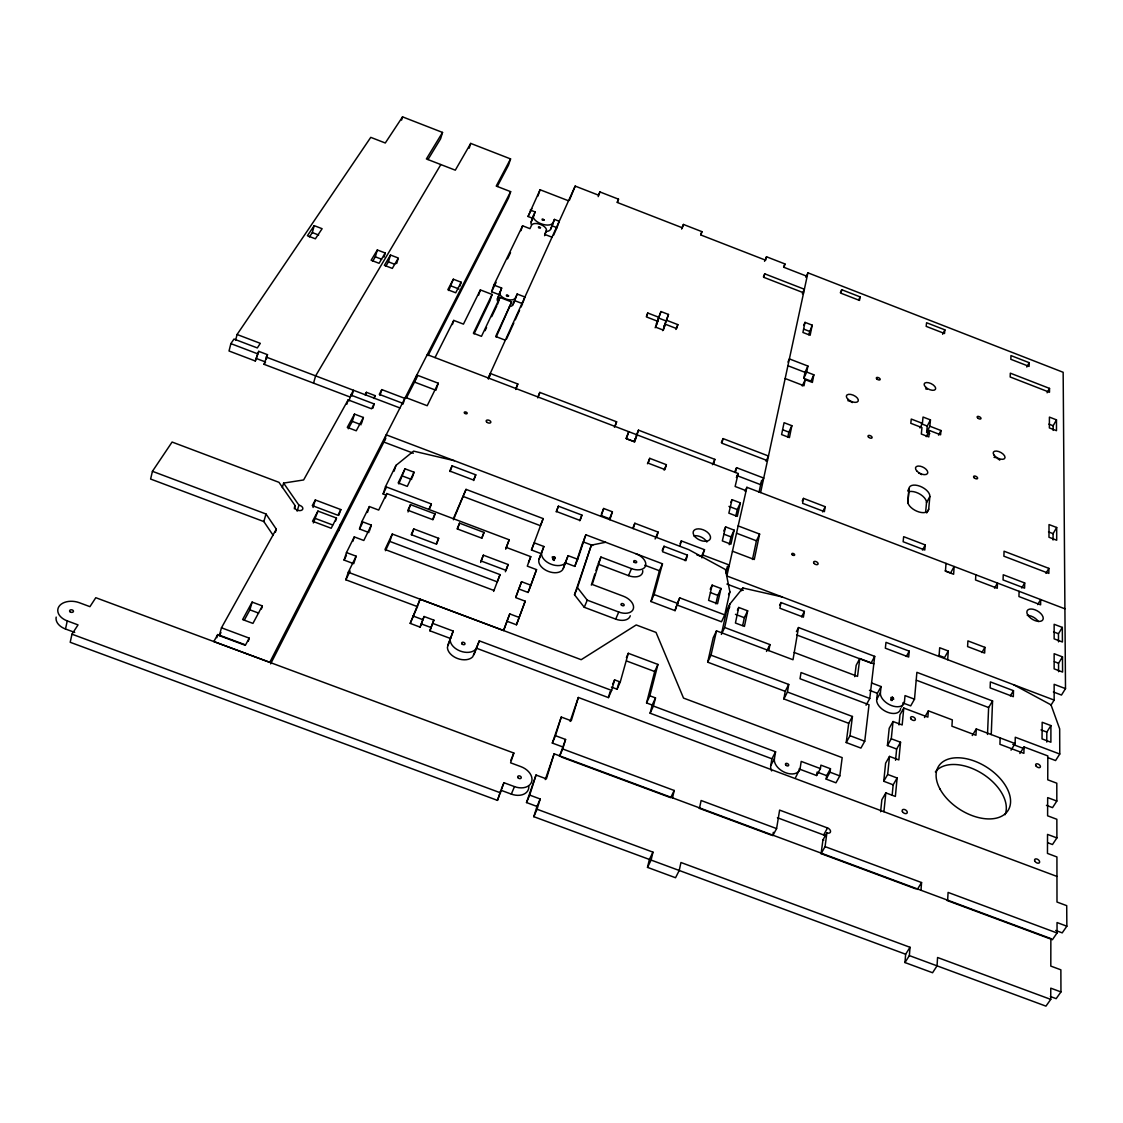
<?xml version="1.0" encoding="UTF-8"?>
<svg xmlns="http://www.w3.org/2000/svg" width="1123" height="1123" viewBox="0 0 1123 1123"><rect width="100%" height="100%" fill="white"/><g stroke="black" fill="none" stroke-linecap="round" stroke-linejoin="round"><path stroke-width="1.5" d="M1053.079 540.023L1053.079 533.65L1056.687 527.501L1049.022 524.567L1048.98 537.257L1056.701 540.233L1056.687 527.501M1053.149 430.418L1053.149 425.757L1056.476 419.862L1049.415 417.11L1049.373 427.933L1056.49 430.685L1056.476 419.862M1050.917 725.584L1050.889 742.233L1042.046 738.892L1042.172 722.271L1050.917 725.584L1046.818 732.084L1046.776 742.078M649.375 859.432L533.818 816.688L536.976 806.44L526.505 802.552L529.691 795.098L540.205 799L537.047 809.234L652.968 852.146L649.375 859.432L647.508 867.377L675.541 877.737L679.233 870.479L680.945 862.506L910.023 947.293L909.363 955.603L1045.948 1006.138L1050.749 999.386L1050.763 988.156L1060.954 991.932L1056.153 998.656L1050.356 996.508M1048.868 568.378L1048.854 573.418L1003.892 556.194L1004.06 551.211L1048.868 568.378L1045.92 573.362M1049.514 388.404L1049.5 392.264L1010.181 376.991L1010.321 373.173L1049.514 388.404L1047.085 392.783M1046.439 805.345L1052.532 807.634L1056.827 801.05L1056.799 783.208L1047.745 779.797L1047.829 755.933L1024.008 746.935L1023.895 753.351L999.933 744.31L1000.158 737.937M1024.695 582.963L1024.583 588.157L1003.064 579.931L1003.246 574.765L1024.695 582.963L1021.733 588.017M1029.159 362.673L1029.089 366.407L1010.84 359.304L1010.967 355.584L1029.159 362.673L1026.801 367.024M1011.037 750.164L1015.122 743.58L1015.276 737.235L1059.761 754.038L1055.578 760.552L1047.647 757.562M1019.08 591.316L1018.954 596.552L1040.614 604.834L1040.67 599.556L1037.652 604.609M1013.479 690.673L1013.325 696.681L990.135 687.894L990.374 681.914L1013.479 690.673L1010.321 695.881M991.244 734.568L992.564 700.977L916.887 672.34L914.501 699.18L910.697 705.876L902.822 702.9M987.51 734.456L988.619 707.532L992.564 700.977M984.913 647.353L984.66 653.067L967.591 646.581L967.914 640.896L984.913 647.353L981.881 652.547M1015.122 743.58L976.266 728.911L975.957 735.256L951.925 726.202L952.332 719.885L928.37 710.845L924.51 717.527M975.831 574.779L975.55 579.973L997.266 588.27L997.477 583.062L994.543 588.143M947.63 900.183L948.093 892.42L1057.052 932.988L1052.419 939.684L947.012 900.478M947.686 659.72L948.289 651.003L939.684 647.746L939.025 656.436M920.986 890.272L921.562 882.552L825.068 846.63L826.893 832.901A3.608 2.372 31.1 0 0 830.529 831.666A3.608 2.372 31.1 0 0 827.553 827.974L779.615 810.104L776.597 828.592L772.778 835.666L773.326 832.297M946.029 563.395L945.44 571.144L953.624 574.274L954.157 566.511L950.605 572.912M928.37 710.845L927.879 717.12L903.776 708.037L899.972 714.761L898.99 724.925M928.707 509.126A11.441 6.078 27.4 0 1 918.937 511.962A11.441 6.078 27.4 0 1 907.861 502.837L909.012 488.477A11.328 5.966 27.3 0 1 920.046 486.259A11.328 5.966 27.3 0 1 929.858 496.478L928.707 509.126L926.672 512.93M1050.749 999.386L937.565 957.498L937.045 965.85L932.567 972.743L904.97 962.551L905.643 954.227L910.023 947.293M920.018 427.989L922.39 423.357L923.036 417.04L930.448 419.904L929.844 426.221L940.962 430.516L940.597 434.798L929.423 430.488L926.236 436.665M925.254 544.936L924.79 550.017L903.131 541.735L903.664 536.682L925.254 544.936L922.474 550.073M944.864 329.853L944.527 333.503L926.18 326.372L926.573 322.736L944.864 329.853L942.618 334.275M925.619 512.299L926.503 502.795L929.858 496.478M929.423 430.488L928.819 436.917L921.309 434.025L921.955 427.61L910.795 423.301L911.272 419.061L922.39 423.357M903.776 708.037L902.176 724.967L893.038 721.513L891.283 738.78L900.534 742.247L898.849 759.92L889.5 756.411L887.675 774.449L897.123 777.986L895.368 796.446L885.822 792.88L881.85 799.73L880.614 811.747M901.39 707.167L904.436 701.805L905.026 695.6L914.501 699.18M909.251 651.158L908.689 657.039L885.345 648.196L885.991 642.356L909.251 651.158L906.303 656.464M929.816 433.618L926.643 432.397L927.261 426.052L930.448 419.904M892.181 794.887L893.164 784.809L897.123 777.986M895.55 760.285L896.645 749.027L900.534 742.247M883.913 811.718L885.822 792.88M893.164 784.809L883.745 781.271L885.612 763.219L889.5 756.411M896.645 749.027L887.423 745.56L889.205 728.28L893.038 721.513M900.632 708.515A13.083 7.903 29.8 0 1 887.774 712.333A13.083 7.903 29.8 0 1 876.67 699.475L880.404 692.737L881.092 686.56L871.588 682.966M876.67 699.475L877.372 693.298L881.092 686.56M869.764 698.464L874.705 656.365L798.495 627.532L793.006 659.748L716.488 630.859L711.027 655.172L788.739 684.454L787.448 692.021L852.441 716.488L848.707 723.31L846.223 742.556L860.92 748.086L864.738 741.25L869.034 704.753L800.025 678.741L801.036 672.551L869.764 698.464L866.044 705.23M846.223 742.556L849.999 735.705L852.441 716.488M873.834 663.861L859.797 658.541L857.537 676.383L794.2 652.463M799.071 768.96L816.618 775.53L820.408 768.595L820.899 765.142L830.473 768.736L826.654 775.656L826.177 779.109L835.961 782.815L839.807 775.909L842.18 757.632L683.514 698.071L656.029 632.417L636.208 624.95L581.181 659.692L420.044 599.205L410.204 623.377L420.086 627.125L424.087 616.499L433.885 620.163L429.884 630.789L450.435 638.482L453.187 631.07L432.566 623.349L429.884 630.789M854.715 676.65L856.175 665.279L859.797 658.541M915.68 888.826L821.095 853.634L822.948 839.892L826.893 832.901M826.177 779.109L829.995 772.189L830.473 768.736M816.618 775.53L817.109 772.077L826.654 775.656M795.589 777.523L800.138 768.329L801.218 761.408L820.408 768.595M825.194 506.698L824.38 511.639L802.594 503.315L803.492 498.387L825.194 506.698L822.626 511.92M860.106 296.879L859.516 300.431L841.071 293.257L841.717 289.72L860.106 296.879L858.702 299.869M804.363 611.403L803.394 617.145L779.909 608.245L780.962 602.532L804.363 611.403L801.625 616.822M771.655 770.954A13.911 9.04 29.2 0 1 770.729 765.689L771.908 758.797L775.586 751.806L653.432 706.058L655.495 697.916L649.838 695.797L657.938 664.437L628.29 653.291L626.395 657.573M848.707 723.31L783.882 698.941L785.202 691.347L788.739 684.454M770.729 765.689L774.393 758.685L775.586 751.806M453.187 631.07L447.417 647.325A13.967 9.265 19.9 0 0 457.552 658.513A13.967 9.265 19.9 0 0 472.727 656.787L479.31 640.854L611.628 690.406L608.427 697.608L476.489 648.238L474.018 654.723M768.82 650.61L769.943 644.588L724.672 627.49L729.824 604.09L742.893 588.003L782.015 596.889M787.953 362.041L789.385 358.911L807.9 366.056L806.721 372.05L813.852 374.801L812.378 382.438L805.205 379.672L802.271 385.975M813.852 374.801L810.932 381.076L803.801 378.325L805.009 372.331L807.9 366.056M805.205 379.672L803.984 385.793L785.159 378.521M791.855 425.687L789.441 437.591L781.594 434.573L784.079 422.697L791.855 425.687L788.851 432.13L787.813 437.24M812.196 325.151L810.146 335.258L802.917 332.464L805.023 322.371L812.196 325.151L808.686 334.682M747.651 610.828L744.437 626.409L735.425 623.012L738.737 607.459L747.651 610.828L744.338 617.692L742.71 625.497M752.48 559.479L756.425 540.795L759.611 534.071L738.162 525.915M759.611 534.071L754.277 559.507L732.449 551.211M699.559 807.9L701.117 800.502L776.597 828.592M74.722 632.417L65.499 629.006L67.254 620.893A15.624 10.374 9 0 1 58.972 606.49A15.624 10.374 9 0 1 79.298 602.7L89.938 606.659L95.792 597.703L513.843 753.042L510.586 762.812L520.974 766.672A14.866 10.472 22.6 0 1 531.642 781.805A14.866 10.472 22.6 0 1 514.474 786.619L503.96 782.731L501.476 788.725M760.608 492.548L807.914 272.819L1063.158 372.289L1065.502 688.638L1061.474 695.053L1053.388 691.979M758.994 492.365L761.576 480.419M67.254 620.893L78.034 624.893L71.97 634.186L70.202 642.286L497.461 800.376L503.96 782.731M721.738 632.74L726.553 610.968L729.824 604.09M676.565 604.82L721.485 621.791L724.77 614.885L729.88 591.849L725.416 569.515L688.82 549.68L386.2 434.826L383.898 442.069L413.348 453.229M1064.913 608.82L746.893 487.312L726.848 575.973L1054.146 700.092L1050.917 705.258M785.202 691.347L707.687 662.177L713.189 637.808L716.488 630.859M734.133 530.14L730.919 544.178L722.328 540.907L725.626 526.898L734.133 530.14L731.003 536.892L729.206 544.711M740.366 502.879L737.278 516.369L728.855 513.155L732.028 499.693L740.366 502.879L737.278 509.561L735.719 516.327M721.022 588.494L717.541 603.739L708.585 600.342L712.15 585.139L721.022 588.494L717.794 595.372L715.842 603.865M725.893 572.898L727.395 566.273M672.523 797.835L674.207 790.48L562.707 748.971L565.585 739.467L555.478 735.691L561.261 717.05L571.256 720.784L578.331 697.467L1056.954 876.431M647.508 867.377L651.115 860.078L652.968 852.146M427.245 354.629L738.176 473.527L735.13 486.484L746.135 490.681M349.071 400.841L350.825 395.057L374.156 403.943L371.573 408.786L348.144 399.886L303.631 479.956L283.6 483.087L298.915 505.153A4.267 2.653 15.4 0 1 302.747 509.112A4.267 2.653 15.4 0 1 297.048 510.053A4.267 2.653 15.4 0 1 295.195 505.757L278.967 482.329L172.1 442.041L152.433 471.309L150.608 479.044L263.849 521.577L273.184 535.362M735.453 472.474L736.59 467.687L763.724 478.075L760.664 484.673L736.758 475.534M764.552 261.336L766.518 256.774L784.921 263.947L784.107 267.386L807.156 276.356M701.917 557.878L704.5 549.709L681.31 540.907L680.089 543.658M235.577 340.367L237.079 334.5L260.311 343.343L257.321 347.933L233.991 339.048L230.875 343.624L229.022 350.994L255.3 360.988L258.739 351.345L267.485 354.671L266.319 359.065M766.054 461.244L768.483 456.008L723.072 438.602L721.907 443.206L767.472 460.669M802.341 293.805L804.377 289.243L764.735 273.83L763.837 277.353L803.619 292.808M583.581 540.416L585.869 534.787L662.472 563.802L659.398 570.737L650.975 601.535L675.077 610.645L679.724 597.857L724.77 614.885M675.077 610.645L676.186 606.28M771.908 758.797L650.119 713.217L652.196 705.062L655.495 697.916M713.624 464.136L714.832 459.363L638.482 430.165L636.278 435.556M766.518 256.774L765.633 260.199L700.85 234.988L701.917 231.647L683.43 224.446L681.591 229.05M687.416 555.127L685.999 560.616L662.528 551.716L664.03 546.255L687.416 555.127L684.946 560.63M652.196 705.062L646.553 702.942L654.695 671.526L657.938 664.437M255.3 360.988L258.739 351.345M679.892 546.297L681.31 540.907M350.165 397.065L264.045 364.315L267.485 354.671M309.415 236.925L312.334 232.587L314.201 225.653L322.119 228.699L315.381 238.806L307.407 235.746L314.201 225.653M650.975 601.535L654.077 594.53L662.472 563.802M216.837 637.696L217.708 634.565L245.572 644.925L249.208 638.131L221.47 627.799L219.294 635.632L245.319 645.304M611.417 687.079L617.06 689.199L620.261 682.012L628.29 653.291M617.06 689.199L618.857 682.812M263.849 521.577L265.997 513.997L152.433 471.309M611.628 690.406L614.604 679.892L620.261 682.012M656.59 537.454L658.092 532.091L634.846 523.262L633.077 527.417M608.427 697.608L610.14 691.6M282.308 487.593L283.6 483.087M313.542 383.14L315.619 375.882L440.848 164.562M244.351 620.05L249.896 609.845L252.128 602.096L262.333 605.901L261.42 609.003M275.43 532.176L276.3 529.144L265.997 513.997M248.295 641.247L249.208 638.131M401.599 120.091L402.539 116.862L442.532 132.43L440.581 138.831L427.989 159.536M666.374 464.697L664.956 469.568L648.252 463.195L649.74 458.338L666.374 464.697L664.072 470.102M294.31 508.775L295.195 505.757M297.146 511.162L298.915 505.153M372.654 261.238L375.321 256.816L377.342 249.966L385.217 252.998L383.996 257.097M313.078 507.456L315.324 499.974L340.845 509.589L338.711 515.443M385.807 266.291L388.418 261.856L390.467 255.019L398.342 258.037L392.32 268.397L384.375 265.351L390.467 255.019M346.839 404.224L348.144 399.886M351.738 396.054L353.478 390.285L350.825 395.057M633.246 528.596L634.846 523.262M313.359 522.939L317.949 511.077L336.479 518.054L335.552 521.044M396.686 263.512L397.921 259.413M348.284 428.761L352.299 421.378L354.503 414.106L363.389 417.475L361.592 423.287M565.585 739.467L559.507 756.341L562.707 748.971M570.119 721.429L578.331 697.467M365.522 395.198L366.407 392.32L375.11 395.633L374.212 398.511M545.259 779.601L554.116 753.8L1050.861 938.575L1050.805 966.089L1060.87 969.823L1060.954 991.932M554.116 753.8L546.396 778.871L536.022 775.024L526.505 802.552M372.822 408.267L374.156 403.943M380.009 395.338L381.806 389.611L404.841 398.398L403.017 404.098M338.416 531.123L340.746 523.641M562.398 746.809L552.319 743.061L561.261 717.05M469.203 148.18L470.719 143.407L510.558 158.905L508.466 165.235L497.292 186.446M529.691 795.098L536.022 775.024M660.97 311.548L656.45 323.817L660.97 311.548L668.48 314.454L666.571 320.28L677.843 324.631L676.593 328.576L665.293 324.21L662.682 330.653M346.474 552.572L356.131 556.194L353.717 563.69L344.087 560.082L346.474 552.572L354.278 536.892L363.81 540.486L371.334 525.115L361.901 521.563L359.514 528.989L368.934 532.541M591.316 585.111L594.909 573.797M595.948 570.568L597.478 565.711M635.885 553.723A12.76 7.721 23.3 0 1 645.613 565.683A12.76 7.721 23.3 0 1 631.505 568.617L600.931 557.05L592.228 584.465L623.405 596.229A13.153 8.198 23.4 0 1 633.358 608.764A13.153 8.198 23.4 0 1 618.759 612.035L587.245 600.159L577.447 587.624L591.33 545.146L605.634 542.269M352.847 541.37L354.278 536.892M626.002 438.447L628.768 431.681L626.466 438.742L634.214 441.592L635.225 438.461M609.873 519.724L612.4 511.793L603.683 508.48L601.395 514.039M638.482 430.165L634.734 441.901L626.466 438.742M417.616 606.701L345.842 579.791L348.27 572.267L356.131 556.194M367.46 512.467L369.369 506.557L378.69 510.081L386.789 493.544L509.196 539.798L505.757 548.852L509.196 539.798M369.411 531.053L371.334 525.115M386.396 495.201L383.125 493.966L385.512 486.624L395.984 465.385L413.573 451.123L454.394 460.711M448.765 290.506L453.327 279.206L461.16 282.224L459.826 286.281M665.293 324.21L663.37 330.134L655.762 327.2L657.727 321.29L646.427 316.925L647.76 313.008L659.033 317.374M385.343 497.938L386.789 493.544M394.089 471.197L395.984 465.385M630.284 615.783A13.111 8.212 23.4 0 1 615.699 619.124L584.269 607.29L574.499 594.769L591.33 545.146M601.1 516.383L603.683 508.48M668.48 314.454L663.974 326.709L666.571 320.28M452.401 324.533L453.762 320.406L463.448 324.126L480.363 289.916L492.099 294.437L489.81 301.161L474.074 333.854M398.805 483.929L405.01 468.796L414.036 472.221L412.099 478.019M438.251 383.224L435.921 390.257L414.513 382.087L416.801 375.026L438.251 383.224L427.203 405.712L405.361 397.388M389.835 541.426L392.292 534.029L500.044 574.611L497.278 581.868L389.835 541.426L385.456 550.719M510.558 158.905L496.226 186.067L510.642 191.654L508.494 198.083L428.045 355.612M574.808 566.385L577.713 559.282L568.112 555.66L565.234 562.763L574.808 566.385L583.005 541.819L592.762 545.511M497.461 800.376L500.844 790.227L511.33 794.101A14.824 10.486 22.6 0 0 528.835 786.437M577.713 559.282L585.869 534.787M478.552 295.307L480.363 289.916M408.028 511.962L410.485 504.648L435.036 513.913L433.015 519.752M493.867 285.045L501.644 288.035L499.342 294.731L491.593 291.755L493.867 285.045L522.602 225.807L529.958 228.657L531.628 225.147A7.875 3.86 19.9 0 1 540.598 224.502A7.875 3.86 19.9 0 1 546.297 230.833L544.599 235.676M615.039 426.431L616.611 421.799L539.812 392.418L537.959 396.966M683.43 224.446L682.293 227.772L617.187 202.435L618.506 199.178L599.921 191.935L598.531 195.177L575.187 186.095L488.224 377.946M411.762 534.815L413.769 528.933L438.658 538.324L436.608 544.178M453.355 518.686L466.031 489.375L543.167 518.601L531.474 550.003L541.075 553.625L539.04 559.268A12.971 8.029 21.5 0 0 548.501 571.467A12.971 8.029 21.5 0 0 563.297 568.435L565.234 562.763M563.297 568.435L568.112 555.66M581.925 515.106L580.1 520.468L556.475 511.498L558.398 506.178L581.925 515.106L579.665 520.707M498.415 302.354A8.338 4.352 19.5 0 1 497.475 298.676L501.644 288.035M520.932 230.678L522.602 225.807M497.615 304.165L499.932 297.455L511.653 301.961L496.226 337.012M531.404 224.614A10.388 5.082 19.9 0 1 531.207 221.807L532.849 218.353L528.035 216.486L540.079 189.745L568.533 200.792M429.842 508.326L431.344 503.96L385.512 486.624M537.889 196.118L540.079 189.745M531.207 221.807L535.081 211.91L530.238 210.043M533.411 216.739L535.081 211.91M450.098 471.576L452.092 465.848L475.773 474.832L473.724 480.546M509.435 306.593A8.338 4.352 19.5 0 0 513.014 304.656L517.156 294.015L524.918 297.005L523.037 302.34M513.014 304.656L517.156 294.015M488.337 378.984L490.26 373.454L517.815 383.996L515.822 389.499M417.953 605.157L420.044 599.205M550.565 229.303L554.411 219.406L559.24 221.287L556.966 227.702L552.151 225.835L550.565 229.303A10.388 5.082 19.9 0 1 546.213 231.492M552.151 225.835L554.411 219.406M453.453 519.767L466.031 489.375M575.187 186.095L569.361 200.343M420.086 627.125L424.087 616.499M457.482 528.989L459.546 523.178L484.027 532.428L481.907 538.212M531.474 550.003L534.253 542.858L543.869 546.494L541.847 552.123A13.013 8.001 21.5 0 0 551.351 564.322A13.013 8.001 21.5 0 0 566.174 561.318M503.595 630.298L506.922 621.216L516.454 624.781L525.199 601.198L515.738 597.633L521.577 581.714L530.926 585.237L528.077 592.453L518.77 588.943L515.836 596.917M528.077 592.453L536.541 569.628L527.291 566.132L530.772 556.657L506.262 547.406M516.454 624.781L525.199 601.198M530.926 585.237L536.541 569.628M598.208 196.623L599.921 191.935M519.331 617.496L509.772 613.916L503.666 630.55L348.27 572.267M537.791 397.893L539.812 392.418M480.672 562.441L483.367 555.183L508.158 564.532L505.94 570.344L481.051 560.967L483.367 555.183M617.355 202.28L618.506 199.178M479.31 640.854L476.854 647.325A14.009 9.251 19.9 0 1 460.346 651.087A14.009 9.251 19.9 0 1 450.618 637.499M493.615 591.414L500.044 574.611M505.392 571.761L508.158 564.532M543.167 518.601L540.416 525.69L463.476 496.563M528.526 562.398L530.772 556.657M518.77 588.943L521.577 581.714M506.922 621.216L509.772 613.916M556.18 511.807L558.398 506.178M539.04 559.268L543.869 546.494M646.483 316.237L647.76 313.008M552.825 559.563L553.962 556.699L555.211 558.215L552.404 557.963L552.277 556.896L553.962 556.699M553.218 559.731L554.355 556.882M553.555 559.956L554.692 557.106M553.821 560.223L554.959 557.373M554.018 560.517L555.155 557.654M447.852 644.939L450.435 638.482M614.435 427.203L616.611 421.799M655.144 327.748L657.727 321.29M700.682 234.707L701.917 231.647M484.027 532.428L481.711 538.142L457.131 528.863L459.546 523.178M675.864 329.446L677.843 324.631M634.214 441.592L636.994 434.84M574.499 594.769L577.447 587.624M612.4 511.793L609.536 518.742L600.833 515.429M510.754 760.482L513.843 753.042M432.566 623.349L433.885 620.163M600.931 557.05L597.998 564.097L628.501 575.636A12.732 7.749 23.3 0 0 642.735 570.54M584.269 607.29L587.245 600.159M647.466 463.771L649.74 458.338M511.33 794.101L514.474 786.619M515.878 388.516L517.815 383.996M475.773 474.832L473.527 480.054L449.747 471.028L452.092 465.848M552.319 743.061L555.478 735.691M628.501 575.636L631.505 568.617M410.204 623.377L417.419 606.645M763.401 276.89L764.735 273.83M615.699 619.124L618.759 612.035M536.976 806.44L540.205 799M533.818 816.688L537.047 809.234M655.102 538.984L658.092 532.091M438.658 538.324L436.159 544.051L411.158 534.632L413.769 528.933M783.601 266.965L784.921 263.947M662.205 550.396L664.03 546.255M612.695 684.202L614.604 679.892M721.317 442.56L723.072 438.602M712.473 464.697L714.832 459.363M435.036 513.913L432.509 519.556L407.86 510.249L410.485 504.648M805.893 277.339L807.914 272.819M428.86 509.435L431.344 503.96M488.673 378.563L490.091 375.405M506.599 338.949L513.815 323.017M515.26 319.83L519.584 310.271M521.03 307.084L522.476 303.898M553.485 235.381L557.092 227.422M734.779 471.66L736.59 467.687M677.829 602.026L679.724 597.857M803.619 325.445L805.023 322.371M736.365 477.5L738.176 473.527M704.5 549.709L701.384 556.559L696.765 554.804M730.792 502.374L732.028 499.693M723.759 530.954L725.626 526.898M646.553 702.942L649.838 695.797M546.297 230.833L544.669 234.356L552.025 237.206M745.054 491.298L746.893 487.312M840.327 292.724L841.717 289.72M511.653 301.961L495.678 336.493L505.336 340.199M803.801 378.325L806.721 372.05M650.119 713.217L653.432 706.058M710.241 589.266L712.15 585.139M726.118 571.874L729.318 565.051L703.166 555.127M392.292 534.029L385.007 549.484L493.952 590.473M485.052 330.695L486.526 327.579M491.706 316.658L496.885 305.723M728.574 594.6L729.88 591.849M497.475 298.676L499.342 294.731M499.932 297.455L481.472 336.339L473.387 333.222L492.099 294.437M414.036 472.221L407.284 486.371L398.16 482.918L405.01 468.796M707.687 662.177L711.027 655.172M741.587 590.74L742.893 588.003M721.373 634.411L724.672 627.49M737.418 610.21L738.737 607.459M491.593 291.755L496.141 282.364M507.498 258.894L510.53 252.633M528.035 216.486L531.825 208.653M802.229 501.012L803.492 498.387M345.842 579.791L350.137 571.017M674.207 790.48L670.684 797.681L561.149 756.944M383.125 493.966L386.13 487.873M779.615 605.255L780.962 602.532M344.087 560.082L346.431 555.366M359.514 528.989L362.504 522.981M361.901 521.563L369.369 506.557M766.518 651.452L769.943 644.588M435.022 357.591L453.762 320.406M796.432 631.603L798.495 627.532M510.642 191.654L269.773 662.345L213.819 641.556L217.708 634.565M270.629 663.875L385.807 438.321M406.54 397.724L417.503 376.247M461.16 282.224L455.727 292.78L447.824 289.734L453.327 279.206M783.882 698.941L787.448 692.021M336.479 518.054L331.201 528.259L312.531 521.226L317.949 511.077M340.845 509.589L337.911 515.26L312.292 505.603L315.324 499.974M926.643 432.397L929.844 426.221M907.693 491.018L909.012 488.477L907.861 502.837M938.547 435.134L940.962 430.516M381.806 389.611L379.279 394.355L402.399 403.157M262.333 605.901L252.942 623.405L242.61 619.559L252.128 602.096M363.389 417.475L356.258 430.783L347.288 427.372L354.503 414.106M373.819 398.019L375.11 395.633M874.705 656.365L871.069 663.075L796.67 634.93M365.101 394.706L366.407 392.32M219.294 635.632L220.978 632.586M221.47 627.799L276.3 529.144M890.862 699.938L892.378 697.257L893.754 699.096L891.213 698.674L890.876 697.509L892.378 697.257M891.255 700.12L892.757 697.425M891.606 700.345L893.122 697.664M891.915 700.626L893.417 697.93M777.425 817.741L823.622 834.95L827.553 827.974M821.095 853.634L825.068 846.63M887.423 745.56L891.283 738.78M948.289 651.003L944.541 657.573L938.814 655.397M470.719 143.407L455.306 170.177L426.375 158.947L442.532 132.43M883.745 781.271L887.675 774.449M385.217 252.998L379.083 263.301L371.123 260.255L377.342 249.966M972.279 735.537L976.266 728.911M1058.498 641.851L1058.47 633.737L1062.33 627.406L1054.146 624.29L1054.146 638.861L1062.414 642.005L1062.33 627.406M917.323 889.43L921.562 882.552M1058.582 671.708L1058.554 663.258L1062.498 656.885L1054.146 653.712L1054.146 668.859L1062.583 672.073L1062.498 656.885M1019.895 753.505L1024.008 746.935M904.97 962.551L909.363 955.603M264.045 364.315L265.533 361.985L256.802 358.672M402.539 116.862L385.287 143L370.758 137.357L237.079 334.5M1056.827 801.05L1047.675 797.611L1047.605 815.803L1056.855 819.285L1056.897 837.912L1052.49 844.524L1047.829 842.783M1056.897 837.912L1047.534 834.403L1047.464 853.41L1056.925 856.961L1056.996 902.036L1066.71 905.657L1066.85 926.208L1062.204 932.876L1055.69 930.448M726.553 610.968L729.824 606.939M71.97 634.186L500.591 792.866M651.115 860.078L905.643 954.227M249.896 609.845L258.613 613.102M1066.85 926.208L1057.038 922.545L1057.052 932.988M699.152 808.279L771.136 835.049M421.434 623.953L431.204 627.603M315.675 518.573L332.619 524.946M849.999 735.705L864.738 741.25M626.676 661.012L654.695 671.526M726.918 584.058L743.328 590.277M644.77 565.206L659.398 570.737M402.61 476.068L411.622 479.465M710.424 592.593L717.794 595.372M916.424 680.229L988.619 707.532M735.453 614.337L744.338 617.692M1041.007 729.894L1046.818 732.084M654.077 594.53L678.25 603.669M869.469 690.308L877.372 693.298M1012.792 744.395L1023.881 748.592M736.562 533.228L756.425 540.795M230.875 343.624L257.223 353.661M265.997 356.988L399.942 407.958M723.942 534.197L731.003 536.892M1054.399 661.672L1058.554 663.258M1065.502 688.638L1054.146 684.314L1054.146 700.092M352.299 421.378L361.157 424.733M829.995 772.189L839.807 775.909M412.843 615.909L422.753 619.671M945.215 570.863L951.743 573.348M728.953 506.389L737.278 509.561M1053.571 631.87L1058.47 633.737M312.334 232.587L318.637 235.016M375.321 256.816L381.609 259.231M388.418 261.856L394.692 264.27M451.123 285.972L458.942 288.99M782.647 429.744L788.851 432.13M1048.503 531.895L1053.079 533.65M788.065 365.789L805.009 372.331M658.387 317.977L665.883 320.869M921.351 423.778L927.261 426.052M514.825 300.697L522.574 303.673M803.647 329.081L809.374 331.299M1048.924 424.115L1053.149 425.757M1013.634 684.721L1051.016 704.865L1059.677 728.897L1059.761 754.038M65.499 629.006A15.568 10.388 8.9 0 1 56.192 617.089M823.819 840.13A3.594 2.372 31.2 0 1 822.948 839.892M823.622 834.95A3.594 2.372 31.2 0 1 825.854 836.537M515.345 297.96A8.352 4.338 19.5 0 1 505.701 298.929A8.352 4.338 19.5 0 1 499.763 291.966M935.375 771.894A41.032 25.085 32.6 0 1 981.684 773.284A41.032 25.085 32.6 0 1 1005.057 814.708M800.138 768.329A13.953 9.026 29.1 0 1 785.749 772.778A13.953 9.026 29.1 0 1 774.393 758.685M552.825 222.873A10.416 5.068 20 0 1 540.963 223.73A10.416 5.068 20 0 1 533.425 215.349M693.635 535.825A9.223 5.418 24.4 0 1 706.844 542.044M1027.25 615.348A9.026 4.899 30.4 0 1 1038.354 621.552M904.436 701.805A13.125 7.875 29.7 0 1 891.564 705.595A13.125 7.875 29.7 0 1 880.404 692.737M918.712 472.994A6.668 3.481 27.1 0 1 921.716 474.65M993.967 457.258A6.457 3.229 27.8 0 1 995.483 457.651M997.013 458.296A6.457 3.229 27.8 0 1 999.737 460.135M925.633 388.839A6.247 3.06 26.3 0 1 927.135 389.302M847.865 400.686A6.443 3.285 25.4 0 1 852.385 402.581M909.223 491.579A11.3 5.98 27.3 0 1 920.649 494.569A11.3 5.98 27.3 0 1 926.503 502.795M544.108 219.982C541.202 221.652 541.553 216.921 544.108 219.982M540.486 227.716C537.566 229.415 537.917 224.614 540.486 227.716M508.579 295.939C505.35 297.89 505.926 292.556 508.579 295.939M517.97 777.663A1.853 1.305 22.7 0 0 521.058 778.183A1.853 1.305 22.7 0 0 519.416 775.867A1.853 1.305 22.7 0 0 517.97 777.663M70.328 612.007A1.951 1.291 8.9 0 0 73.444 611.431A1.951 1.291 8.9 0 0 70.791 609.817A1.951 1.291 8.9 0 0 70.328 612.007M911.034 718.987A2.653 1.6 30.4 0 0 915.203 719.997A2.653 1.6 30.4 0 0 912.676 716.741A2.653 1.6 30.4 0 0 911.034 718.987M1036.052 765.984A2.681 1.558 32.9 0 0 1040.193 767.29A2.681 1.558 32.9 0 0 1037.834 763.921A2.681 1.558 32.9 0 0 1036.052 765.984M1034.887 861.201A2.85 1.741 34.8 0 0 1039.294 862.843A2.85 1.741 34.8 0 0 1037.119 859.095A2.85 1.741 34.8 0 0 1034.887 861.201M902.415 811.634A2.822 1.783 32 0 0 906.851 813.291A2.822 1.783 32 0 0 904.885 809.613A2.822 1.783 32 0 0 902.415 811.634M939.951 788.95A41.158 25.029 32.5 0 0 1004.285 814.54A41.158 25.029 32.5 0 0 975.761 761.576A41.158 25.029 32.5 0 0 939.951 788.95M785.805 765.044A1.741 1.123 29.1 0 0 788.585 765.521A1.741 1.123 29.1 0 0 786.844 763.373A1.741 1.123 29.1 0 0 785.805 765.044M462.143 644.097A1.755 1.165 19.9 0 0 464.964 644.083A1.755 1.165 19.9 0 0 462.858 642.23A1.755 1.165 19.9 0 0 462.143 644.097M633.948 561.963A1.6 0.969 23.3 0 0 636.573 562.483A1.6 0.969 23.3 0 0 635.071 560.658A1.6 0.969 23.3 0 0 633.948 561.963M621.342 604.96A1.642 1.025 23.5 0 0 624.037 605.479A1.642 1.025 23.5 0 0 622.507 603.57A1.642 1.025 23.5 0 0 621.342 604.96M486.792 422.164A2.443 1.39 19.5 0 0 490.751 422.501A2.443 1.39 19.5 0 0 487.972 420.03A2.443 1.39 19.5 0 0 486.792 422.164M464.683 413.292A1.53 0.87 19 0 0 467.14 413.418A1.53 0.87 19 0 0 465.315 411.916A1.53 0.87 19 0 0 464.683 413.292M694.814 536.513A9.251 5.404 24.4 0 0 709.82 539.587A9.251 5.404 24.4 0 0 700.836 529.101A9.251 5.404 24.4 0 0 694.814 536.513M814.161 563.507A2.443 1.404 26.6 0 0 818.007 564.153A2.443 1.404 26.6 0 0 815.368 561.402A2.443 1.404 26.6 0 0 814.161 563.507M792.122 554.65A1.53 0.87 26.2 0 0 794.565 555.155A1.53 0.87 26.2 0 0 793.035 553.414A1.53 0.87 26.2 0 0 792.122 554.65M1027.938 615.222A9.04 4.885 30.3 0 0 1042.116 620.598A9.04 4.885 30.3 0 0 1035.083 609.831A9.04 4.885 30.3 0 0 1027.938 615.222M876.782 378.914A2.106 1.039 25.6 0 0 880.095 379.686A2.106 1.039 25.6 0 0 877.891 377.468A2.106 1.039 25.6 0 0 876.782 378.914M868.458 437.029A2.204 1.137 26 0 0 871.967 437.914A2.204 1.137 26 0 0 869.806 435.499A2.204 1.137 26 0 0 868.458 437.029M974.132 477.752A2.204 1.123 27.8 0 0 977.543 478.51A2.204 1.123 27.8 0 0 975.143 476.082A2.204 1.123 27.8 0 0 974.132 477.752M977.656 417.953A2.106 1.025 27.2 0 0 980.926 418.711A2.106 1.025 27.2 0 0 978.638 416.451A2.106 1.025 27.2 0 0 977.656 417.953M925.619 387.112A6.261 3.046 26.3 0 0 935.403 389.4A6.261 3.046 26.3 0 0 928.707 382.761A6.261 3.046 26.3 0 0 925.619 387.112M917.028 471.253A6.682 3.467 27 0 0 927.472 473.569A6.682 3.467 27 0 0 920.355 466.227A6.682 3.467 27 0 0 917.028 471.253M994.15 455.25A6.485 3.215 27.8 0 0 1004.397 458.746A6.485 3.215 27.8 0 0 998.81 451.558A6.485 3.215 27.8 0 0 994.15 455.25M848.047 399.367A6.457 3.271 25.4 0 0 858.112 401.22A6.457 3.271 25.4 0 0 850.855 394.426A6.457 3.271 25.4 0 0 848.047 399.367"/></g></svg>
